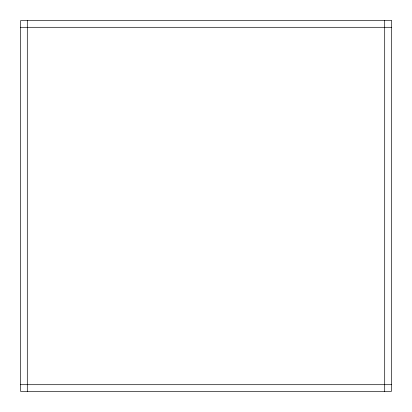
<?xml version="1.0" encoding="UTF-8"?>
<svg xmlns="http://www.w3.org/2000/svg" width="412" height="412" viewBox="0 0 412 412"><rect width="100%" height="100%" fill="white"/><g stroke="black" fill="none" stroke-linecap="round" stroke-linejoin="round"><path stroke-width="0.62" d="M20.6 27.3L391.4 27.3M20.6 384.7L391.4 384.7M384.7 20.6L384.7 391.4M27.3 20.6L27.3 391.4M391.4 20.6L20.6 20.6L20.6 391.4L391.4 391.4L391.4 20.6"/></g></svg>
